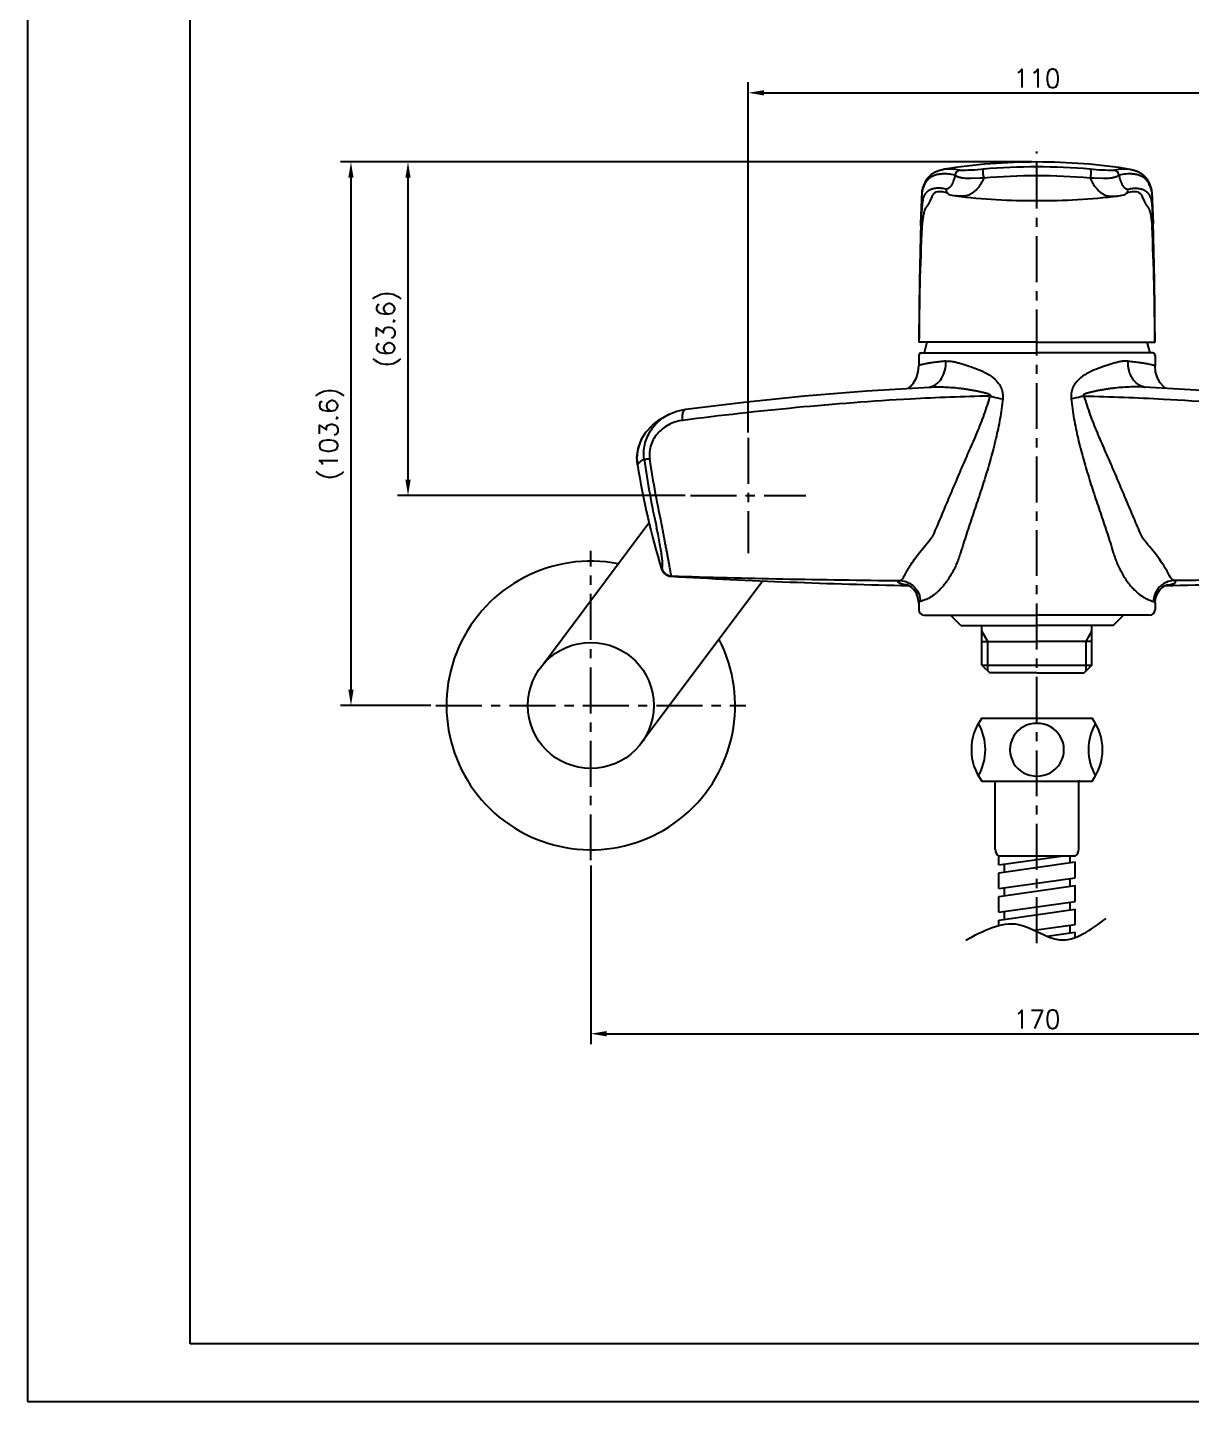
# Model space of a CAD drawing. Extents: x 8180 to 8774, y -5388 to -4968.
# Drawn here: x 8180.5 to 8402.3, y -5388.1 to -5126.2 of the extents above; entities that cross this region are included whole.
import ezdxf

# ---------------------------------------------------------------- set-up
doc = ezdxf.new("R2010")
doc.units = 0
doc.header["$LTSCALE"] = 7
doc.header["$MEASUREMENT"] = 0
doc.linetypes.add('CENTER', pattern=[2, 1.25, -0.25, 0.25, -0.25])
doc.layers.get('0').update_dxf_attribs({"color": 2, "linetype": 'CONTINUOUS'})
for name, color, linetype in [('CL', 1, 'CENTER'), ('D', 2, 'CONTINUOUS'), ('DWG', 7, 'CONTINUOUS'), ('Make2D 표시선', 7, 'CONTINUOUS'), ('Make2D 표시선 - Tangent', 7, 'CONTINUOUS')]:
    doc.layers.add(name, color=color, linetype=linetype)
doc.styles.add('GHS', font='ROMANS.shx', dxfattribs={"bigfont": 'GHS.shx'})

# ---------------------------------------------------------------- blocks, each defined once
blk = doc.blocks.new('BORDER')
for p, q in [((0, 1), (0, 0)), ((0, 0), (1, 0))]:
    blk.add_line(p, q)

msp = doc.modelspace()

# ---------------------------------------------------------------- linework, layer by layer
at = {"color": 4}
for p, q in [((8211.5, -5377.09), (8211.5, -4987.09)), ((8760.5, -5377.09), (8211.5, -5377.09))]:
    msp.add_line(p, q, dxfattribs=at)
at = {"layer": 'CL'}
for p, q in [((8372.81, -5300.74), (8372.81, -5149.85)), ((8317.81, -5204.42), (8317.81, -5226.42)), ((8306.81, -5215.42), (8328.81, -5215.42)), ((8287.81, -5284.93), (8287.81, -5225.93)), ((8258.32, -5255.43), (8317.32, -5255.43))]:
    msp.add_line(p, q, dxfattribs=at)
at = {"layer": 'D'}
for p, q in [((8317.81, -5203.42), (8317.81, -5136.67)), ((8320.81, -5138.67), (8424.81, -5138.67)), ((8371.81, -5151.85), (8240.12, -5151.85)), ((8371.81, -5151.85), (8250.99, -5151.85)), ((8242.12, -5154.85), (8242.12, -5252.43)), ((8252.99, -5212.42), (8252.99, -5154.85)), ((8305.81, -5215.42), (8250.99, -5215.42)), ((8363.46, -5243.22), (8362.33, -5241.27)), ((8382.16, -5243.22), (8383.29, -5241.27)), ((8363.46, -5248.85), (8363.46, -5243.22)), ((8382.16, -5248.85), (8382.16, -5243.22)), ((8257.32, -5255.43), (8240.12, -5255.43)), ((8287.81, -5285.93), (8287.81, -5319.99)), ((8290.81, -5317.99), (8454.81, -5317.99))]:
    msp.add_line(p, q, dxfattribs=at)
msp.add_spline([(8359.23, -5300.19), (8369.27, -5297.17), (8377.1, -5300.07), (8385.98, -5296.01)], degree=3, dxfattribs=at)
for points in [[(8320.81, -5138.17), (8320.81, -5139.17), (8317.81, -5138.67)], [(8241.62, -5154.85), (8242.62, -5154.85), (8242.12, -5151.85)], [(8252.49, -5154.85), (8253.49, -5154.85), (8252.99, -5151.85)], [(8252.49, -5212.42), (8253.49, -5212.42), (8252.99, -5215.42)], [(8241.62, -5252.43), (8242.62, -5252.43), (8242.12, -5255.43)], [(8290.81, -5317.49), (8290.81, -5318.49), (8287.81, -5317.99)]]:
    msp.add_solid(points, dxfattribs=at)
at = {"layer": 'DWG'}
for p, q in [((8351.85, -5186.22), (8351.31, -5188.22)), ((8393.77, -5186.22), (8394.31, -5188.22)), ((8350.31, -5188.72), (8350.31, -5190.68)), ((8350.81, -5188.22), (8372.81, -5188.22)), ((8394.81, -5188.22), (8372.81, -5188.22)), ((8395.31, -5188.72), (8395.31, -5190.68)), ((8340.34, -5195.47), (8352.33, -5194.75)), ((8352.33, -5194.75), (8352.35, -5194.75)), ((8393.29, -5194.75), (8393.27, -5194.75)), ((8405.28, -5195.47), (8393.29, -5194.75)), ((8302.35, -5200.1), (8303.38, -5199.63)), ((8303.36, -5199.64), (8303.38, -5199.63)), ((8305.89, -5198.96), (8305.89, -5198.96)), ((8297.48, -5204.68), (8297.48, -5204.68)), ((8296.71, -5209.57), (8296.7, -5209.57)), ((8278.22, -5248.24), (8298.9, -5220.64)), ((8301.29, -5229.4), (8301.3, -5229.39)), ((8320.61, -5231.69), (8297.42, -5262.63)), ((8303.09, -5230.8), (8303.06, -5230.8)), ((8350.31, -5235.91), (8350.31, -5235.91)), ((8350.31, -5235.91), (8350.31, -5237.22)), ((8395.31, -5235.91), (8395.31, -5237.22)), ((8395.31, -5235.91), (8395.31, -5235.91)), ((8351.31, -5238.22), (8372.81, -5238.22)), ((8358.31, -5240.22), (8356.31, -5238.22)), ((8394.31, -5238.22), (8372.81, -5238.22)), ((8387.31, -5240.22), (8389.31, -5238.22)), ((8358.31, -5240.22), (8372.81, -5240.22)), ((8362.33, -5247.72), (8362.33, -5240.22)), ((8387.31, -5240.22), (8372.81, -5240.22)), ((8383.29, -5247.72), (8383.29, -5240.22)), ((8362.33, -5243.22), (8372.81, -5243.22)), ((8383.29, -5243.22), (8372.81, -5243.22)), ((8362.33, -5247.72), (8363.83, -5249.22)), ((8362.33, -5247.72), (8383.29, -5247.72)), ((8383.29, -5247.72), (8381.79, -5249.22)), ((8372.81, -5249.22), (8363.83, -5249.22)), ((8372.81, -5249.22), (8381.79, -5249.22))]:
    msp.add_line(p, q, dxfattribs=at)
at = {"layer": 'DWG', "color": 7, "linetype": 'Continuous'}
for p, q in [((8362.31, -5257.85), (8383.31, -5257.85)), ((8362.31, -5269.85), (8383.31, -5269.85)), ((8364.86, -5282.84), (8364.86, -5269.85)), ((8380.76, -5282.84), (8380.76, -5269.85)), ((8381.06, -5269.85), (8380.76, -5269.85)), ((8365.56, -5285.82), (8365.56, -5284.15)), ((8379.06, -5284.15), (8365.56, -5284.15)), ((8365.56, -5285.82), (8377.44, -5284.15)), ((8379.06, -5284.15), (8379.06, -5285.41)), ((8380.06, -5284.15), (8379.06, -5284.15)), ((8365.56, -5287.3), (8380.06, -5285.26)), ((8366.56, -5285.68), (8366.56, -5287.16)), ((8380.06, -5288.29), (8380.06, -5285.26)), ((8365.56, -5290.33), (8365.56, -5287.3)), ((8365.56, -5290.33), (8380.06, -5288.29)), ((8379.06, -5288.43), (8379.06, -5289.92)), ((8365.56, -5291.81), (8380.06, -5289.77)), ((8365.56, -5294.84), (8365.56, -5291.81)), ((8366.56, -5290.19), (8366.56, -5291.67)), ((8380.06, -5292.8), (8380.06, -5289.77)), ((8365.56, -5294.84), (8380.06, -5292.8)), ((8365.56, -5296.32), (8380.06, -5294.28)), ((8366.56, -5294.67), (8366.56, -5296.18)), ((8379.06, -5292.91), (8379.06, -5294.43)), ((8380.06, -5297.18), (8380.06, -5294.28)), ((8365.56, -5297.34), (8365.56, -5296.32)), ((8372.29, -5298.27), (8380.06, -5297.18)), ((8379.06, -5297.29), (8379.06, -5298.8)), ((8374.74, -5299.41), (8380.06, -5298.66)), ((8380.06, -5299.66), (8380.06, -5298.66))]:
    msp.add_line(p, q, dxfattribs=at)
at = {"layer": 'DWG'}
for points in [[(8348.34, -5194.99), (8348.72, -5194.66), (8349.31, -5193.93), (8349.84, -5192.99), (8350.2, -5191.82), (8350.31, -5190.69)], [(8397.28, -5194.99), (8396.9, -5194.66), (8396.31, -5193.93), (8395.78, -5192.99), (8395.42, -5191.82), (8395.31, -5190.69)], [(8305.89, -5198.96), (8316.94, -5197.64), (8328.54, -5196.45), (8340.34, -5195.47)], [(8297.48, -5204.68), (8298.28, -5203.37), (8299.55, -5201.98), (8300.92, -5200.92), (8302.35, -5200.1)], [(8303.36, -5199.64), (8304.18, -5199.34), (8305.89, -5198.96)], [(8296.7, -5209.57), (8296.61, -5208.17), (8296.82, -5206.46), (8297.48, -5204.68)], [(8348.85, -5232.9), (8348.39, -5232.59), (8348.08, -5232.45), (8348, -5232.42)], [(8350.31, -5235.91), (8350.21, -5235.02), (8349.86, -5234.11), (8349.38, -5233.4), (8348.85, -5232.9)], [(8395.31, -5235.91), (8395.41, -5235.02), (8395.75, -5234.11), (8396.24, -5233.4), (8396.76, -5232.9)], [(8396.76, -5232.9), (8397.23, -5232.59), (8397.54, -5232.45), (8397.62, -5232.42)]]:
    msp.add_lwpolyline(points, dxfattribs=at)
msp.add_circle((8287.82, -5255.43), 12, dxfattribs=at)
for centre, radius, start, end in [((8350.81, -5188.72), 0.5, 90.0045, 179.9999), ((8394.81, -5188.72), 0.5, 0.0001, 89.9955), ((8351.86, -5191.94), 2.84, 277.1935, 279.8316), ((8393.76, -5191.94), 2.84, 260.1684, 262.8065), ((8304.64, -5208.31), 8.03, 153.0724, 188.9999), ((8455.68, -5186.45), 159.24, 187.9661, 192.7368), ((8454.06, -5186.73), 156.55, 187.9839, 192.8421), ((8437.73, -5187.36), 142.76, 188.9514, 197.1252), ((8287.82, -5255.43), 27.5, 79.0238, 27.2762), ((8303.2, -5228.81), 2, 197.066, 265.8188), ((8303.2, -5228.8), 1.99, 197.2037, 198.4334), ((8303.22, -5228.8), 2.01, 198.4567, 212.2162), ((8303.29, -5228.74), 2, 197.1948, 266.4841), ((8303.22, -5228.8), 2.01, 215.7719, 229.8938), ((8303.22, -5228.77), 2.04, 247.8103, 249.7486), ((8303.27, -5228.29), 2.51, 264.6602, 265.329), ((8372.82, -4032.36), 1200.47, 266.66903, 268.83222), ((8303.26, -5228.4), 2.41, 265.3289, 265.8595), ((8303.85, -5231.69), 1.17, 125.9725, 127.7012), ((8372.8, -4032.36), 1200.47, 271.16778, 273.33097), ((8351.31, -5237.22), 1, 180.0005, 269.9839), ((8394.31, -5237.22), 1, 270.0161, 359.9995)]:
    msp.add_arc(centre, radius, start, end, dxfattribs=at)
at = {"layer": 'DWG', "color": 7, "linetype": 'Continuous'}
for centre, radius, start, end in [((8370.31, -5263.85), 10, 143.1175, 216.8699), ((8375.31, -5263.85), 10, 323.1301, 36.9083), ((8352.99, -5263.85), 10, 330, 30), ((8372.69, -5263.87), 5.02, 88.6566, 271.3434), ((8372.93, -5263.87), 5.02, 268.6566, 91.3434), ((8392.63, -5263.85), 10, 150, 210), ((8366.36, -5282.88), 1.5, 178.2676, 237.8), ((8379.26, -5282.88), 1.5, 302.2, 1.7324)]:
    msp.add_arc(centre, radius, start, end, dxfattribs=at)
at = {"layer": 'DWG'}
for points, knots in [([(8355.46, -5189.81), (8355.07, -5189.85), (8354.33, -5189.92), (8353.3, -5190.05), (8352.42, -5190.18), (8351.69, -5190.3), (8351.18, -5190.4), (8350.84, -5190.48), (8350.66, -5190.53), (8350.51, -5190.58), (8350.4, -5190.62), (8350.34, -5190.65), (8350.31, -5190.68), (8350.31, -5190.69)], [0, 0, 0, 0, 0.223898, 0.421891, 0.592504, 0.734481, 0.846732, 0.89145, 0.928448, 0.957673, 0.979138, 0.992979, 1, 1, 1, 1]), ([(8352.35, -5194.74), (8352.57, -5194.7), (8353.02, -5194.57), (8353.86, -5194.09), (8354.74, -5193.09), (8355.36, -5191.55), (8355.47, -5190.4), (8355.46, -5189.81)], [0, 0, 0, 0, 0.107969, 0.219327, 0.457633, 0.720402, 1, 1, 1, 1]), ([(8355.46, -5189.81), (8355.68, -5189.8), (8356.14, -5189.8), (8356.86, -5189.88), (8357.59, -5190.05), (8358.62, -5190.33), (8359.96, -5190.75), (8361.62, -5191.37), (8363.32, -5192.13), (8364.66, -5193.06), (8365.54, -5194.05), (8366.05, -5194.95), (8366.31, -5195.95), (8366.31, -5196.64), (8366.29, -5196.99)], [0, 0, 0, 0, 0.047375, 0.097335, 0.150045, 0.205276, 0.322022, 0.44634, 0.577212, 0.713878, 0.784257, 0.855655, 0.927699, 1, 1, 1, 1]), ([(8390.16, -5189.81), (8389.94, -5189.8), (8389.47, -5189.8), (8388.76, -5189.88), (8388.03, -5190.05), (8387, -5190.33), (8385.66, -5190.75), (8384, -5191.37), (8382.29, -5192.13), (8380.96, -5193.06), (8380.08, -5194.05), (8379.57, -5194.95), (8379.31, -5195.95), (8379.3, -5196.64), (8379.33, -5196.99)], [0, 0, 0, 0, 0.047375, 0.097335, 0.150045, 0.205276, 0.322022, 0.44634, 0.577212, 0.713878, 0.784257, 0.855655, 0.927699, 1, 1, 1, 1]), ([(8393.27, -5194.74), (8393.05, -5194.7), (8392.6, -5194.57), (8391.76, -5194.09), (8390.88, -5193.09), (8390.26, -5191.55), (8390.14, -5190.4), (8390.16, -5189.81)], [0, 0, 0, 0, 0.107969, 0.219327, 0.457633, 0.720402, 1, 1, 1, 1]), ([(8390.16, -5189.81), (8390.55, -5189.85), (8391.29, -5189.92), (8392.31, -5190.05), (8393.2, -5190.18), (8393.93, -5190.3), (8394.44, -5190.4), (8394.77, -5190.48), (8394.96, -5190.53), (8395.11, -5190.58), (8395.21, -5190.62), (8395.28, -5190.65), (8395.31, -5190.68), (8395.31, -5190.69)], [0, 0, 0, 0, 0.223898, 0.421891, 0.592504, 0.734481, 0.846732, 0.89145, 0.928448, 0.957673, 0.979138, 0.992979, 1, 1, 1, 1]), ([(8352.35, -5194.75), (8352.84, -5194.73), (8353.81, -5194.71), (8355.29, -5194.73), (8356.77, -5194.82), (8358.01, -5194.94), (8359, -5195.07), (8359.75, -5195.19), (8360.5, -5195.31), (8361.12, -5195.43), (8361.62, -5195.53), (8362, -5195.62), (8362.37, -5195.7), (8362.68, -5195.78), (8362.93, -5195.84), (8363.12, -5195.89), (8363.31, -5195.94), (8363.49, -5196), (8363.64, -5196.06), (8363.76, -5196.11), (8363.87, -5196.17), (8363.97, -5196.26), (8363.95, -5196.36), (8363.91, -5196.41), (8363.87, -5196.44), (8363.84, -5196.46)], [0, 0, 0, 0, 0.121567, 0.24426, 0.367806, 0.492197, 0.554691, 0.617501, 0.680654, 0.74409, 0.775911, 0.807795, 0.839745, 0.871768, 0.887805, 0.903855, 0.919913, 0.935977, 0.952051, 0.960096, 0.968138, 0.983793, 0.987864, 0.991923, 1, 1, 1, 1]), ([(8393.27, -5194.75), (8392.78, -5194.73), (8391.8, -5194.71), (8390.33, -5194.73), (8388.85, -5194.82), (8387.61, -5194.94), (8386.61, -5195.07), (8385.87, -5195.19), (8385.12, -5195.31), (8384.49, -5195.43), (8384, -5195.53), (8383.62, -5195.62), (8383.25, -5195.7), (8382.93, -5195.78), (8382.68, -5195.84), (8382.5, -5195.89), (8382.31, -5195.94), (8382.13, -5196), (8381.98, -5196.06), (8381.86, -5196.11), (8381.75, -5196.17), (8381.65, -5196.26), (8381.67, -5196.36), (8381.71, -5196.41), (8381.75, -5196.44), (8381.77, -5196.46)], [0, 0, 0, 0, 0.121567, 0.24426, 0.367806, 0.492197, 0.554691, 0.617501, 0.680654, 0.74409, 0.775911, 0.807795, 0.839745, 0.871768, 0.887805, 0.903855, 0.919913, 0.935977, 0.952051, 0.960096, 0.968138, 0.983793, 0.987864, 0.991923, 1, 1, 1, 1]), ([(8363.84, -5196.46), (8358.8, -5196.56), (8339.24, -5197.33), (8319.73, -5199.26), (8305.32, -5201.09)], [0, 0, 0, 0, 0.257714, 1, 1, 1, 1]), ([(8363.84, -5196.46), (8363.5, -5197.64), (8362.75, -5199.99), (8361.39, -5203.42), (8360.16, -5206.22), (8359.18, -5208.45), (8358.21, -5210.68), (8357.04, -5213.45), (8355.64, -5216.77), (8354.26, -5220.07), (8353.32, -5222.24), (8352.85, -5223.32)], [0, 0, 0, 0, 0.127378, 0.25431, 0.380679, 0.443612, 0.506361, 0.631246, 0.755215, 0.878164, 1, 1, 1, 1]), ([(8366.29, -5196.99), (8366.17, -5198.26), (8365.8, -5200.81), (8365.01, -5204.57), (8364.04, -5208.28), (8362.96, -5211.95), (8361.78, -5215.57), (8360.57, -5219.16), (8359.39, -5222.73), (8358.63, -5225.12), (8358.26, -5226.32)], [0, 0, 0, 0, 0.126409, 0.252624, 0.378552, 0.504058, 0.629002, 0.753279, 0.87695, 1, 1, 1, 1]), ([(8363.84, -5196.46), (8364.05, -5196.51), (8364.85, -5196.72), (8365.67, -5196.89), (8366.29, -5196.99)], [0, 0, 0, 0, 0.253476, 1, 1, 1, 1]), ([(8381.77, -5196.46), (8381.57, -5196.51), (8380.76, -5196.72), (8379.95, -5196.89), (8379.33, -5196.99)], [0, 0, 0, 0, 0.253476, 1, 1, 1, 1]), ([(8379.33, -5196.99), (8379.45, -5198.26), (8379.82, -5200.81), (8380.61, -5204.57), (8381.58, -5208.28), (8382.66, -5211.95), (8383.83, -5215.57), (8385.05, -5219.16), (8386.23, -5222.73), (8386.99, -5225.12), (8387.36, -5226.32)], [0, 0, 0, 0, 0.126409, 0.252624, 0.378552, 0.504058, 0.629002, 0.753279, 0.87695, 1, 1, 1, 1]), ([(8381.77, -5196.46), (8386.82, -5196.56), (8406.38, -5197.33), (8425.88, -5199.26), (8440.3, -5201.09)], [0, 0, 0, 0, 0.257714, 1, 1, 1, 1]), ([(8381.77, -5196.46), (8382.11, -5197.64), (8382.87, -5199.99), (8384.23, -5203.42), (8385.46, -5206.22), (8386.44, -5208.45), (8387.4, -5210.68), (8388.58, -5213.45), (8389.97, -5216.77), (8391.36, -5220.07), (8392.3, -5222.24), (8392.77, -5223.32)], [0, 0, 0, 0, 0.127378, 0.25431, 0.380679, 0.443612, 0.506361, 0.631246, 0.755215, 0.878164, 1, 1, 1, 1]), ([(8297.97, -5208.52), (8297.9, -5208.05), (8297.86, -5207.09), (8298.05, -5205.67), (8298.5, -5204.33), (8299.37, -5202.68), (8300.93, -5200.94), (8302.52, -5199.99), (8303.36, -5199.64)], [0, 0, 0, 0, 0.12833, 0.255766, 0.382216, 0.507591, 0.754899, 1, 1, 1, 1]), ([(8305.32, -5201.09), (8305.28, -5200.82), (8305.26, -5200.43), (8305.31, -5199.93), (8305.4, -5199.46), (8305.61, -5199), (8305.89, -5198.96)], [0, 0, 0, 0, 0.356494, 0.508468, 0.636348, 1, 1, 1, 1]), ([(8305.32, -5201.09), (8304.89, -5201.15), (8304.04, -5201.33), (8302.82, -5201.82), (8301.7, -5202.5), (8300.35, -5203.67), (8299.08, -5205.64), (8298.89, -5207.55), (8299.03, -5208.47)], [0, 0, 0, 0, 0.121428, 0.242837, 0.364745, 0.487796, 0.738802, 1, 1, 1, 1]), ([(8296.71, -5209.57), (8296.81, -5209.36), (8297.2, -5208.94), (8297.68, -5208.66), (8297.97, -5208.52)], [0, 0, 0, 0, 0.41642, 1, 1, 1, 1]), ([(8299.03, -5208.47), (8298.89, -5208.48), (8298.65, -5208.51), (8298.33, -5208.53), (8298.12, -5208.53), (8298.01, -5208.53), (8297.97, -5208.52)], [0, 0, 0, 0, 0.390343, 0.690606, 0.890827, 1, 1, 1, 1]), ([(8301.37, -5229.33), (8301.39, -5229.31), (8301.43, -5229.25), (8301.48, -5229.05), (8301.49, -5228.65), (8301.46, -5228), (8301.37, -5227.1), (8301.21, -5225.97), (8300.99, -5224.63), (8300.7, -5223.14), (8300.47, -5222.1), (8300.35, -5221.56)], [0, 0, 0, 0, 0.010224, 0.025454, 0.077311, 0.160962, 0.275641, 0.421241, 0.594414, 0.789874, 1, 1, 1, 1]), ([(8303.17, -5230.74), (8303.16, -5230.71), (8303.14, -5230.64), (8303.09, -5230.39), (8303, -5229.9), (8302.9, -5229.3), (8302.79, -5228.67), (8302.68, -5228.1), (8302.57, -5227.45), (8302.44, -5226.75), (8302.29, -5225.99), (8302.13, -5225.17), (8301.97, -5224.31), (8301.79, -5223.41), (8301.62, -5222.47), (8301.5, -5221.84), (8301.42, -5221.52)], [0, 0, 0, 0, 0.008764, 0.025031, 0.080511, 0.166829, 0.221615, 0.284036, 0.353453, 0.430041, 0.51322, 0.602226, 0.696249, 0.794421, 0.895953, 1, 1, 1, 1]), ([(8346.73, -5231.63), (8347.12, -5231.53), (8347.73, -5230.35), (8348.48, -5229), (8349.51, -5227.48), (8350.53, -5226.17), (8351.68, -5224.78), (8352.46, -5223.83), (8352.85, -5223.32)], [0, 0, 0, 0, 0.115536, 0.333229, 0.478194, 0.640821, 0.816021, 1, 1, 1, 1]), ([(8398.89, -5231.63), (8398.5, -5231.53), (8397.89, -5230.35), (8397.14, -5229), (8396.11, -5227.48), (8395.09, -5226.17), (8393.94, -5224.78), (8393.15, -5223.83), (8392.77, -5223.32)], [0, 0, 0, 0, 0.115536, 0.333229, 0.478194, 0.640821, 0.816021, 1, 1, 1, 1]), ([(8358.26, -5226.32), (8358.03, -5227.07), (8357.51, -5228.52), (8356.5, -5230.51), (8355.52, -5231.97), (8354.69, -5232.96), (8353.92, -5233.76), (8353.01, -5234.52), (8352.12, -5235.06), (8351.5, -5235.3), (8351.06, -5235.45), (8350.77, -5235.56), (8350.59, -5235.62)], [0, 0, 0, 0, 0.188041, 0.367212, 0.532364, 0.607842, 0.677478, 0.797318, 0.88943, 0.925472, 0.95582, 1, 1, 1, 1]), ([(8387.36, -5226.32), (8387.59, -5227.07), (8388.11, -5228.52), (8389.11, -5230.51), (8390.1, -5231.97), (8390.93, -5232.96), (8391.7, -5233.76), (8392.6, -5234.52), (8393.5, -5235.06), (8394.12, -5235.3), (8394.56, -5235.45), (8394.85, -5235.56), (8395.02, -5235.62)], [0, 0, 0, 0, 0.188041, 0.367212, 0.532364, 0.607842, 0.677478, 0.797318, 0.88943, 0.925472, 0.95582, 1, 1, 1, 1]), ([(8301.37, -5229.33), (8301.37, -5229.34), (8301.34, -5229.36), (8301.31, -5229.38), (8301.3, -5229.39)], [0, 0, 0, 0, 0.268071, 1, 1, 1, 1]), ([(8303.17, -5230.74), (8310.24, -5230.99), (8324.76, -5231.35), (8339.29, -5231.56), (8346.73, -5231.63)], [0, 0, 0, 0, 0.487385, 1, 1, 1, 1]), ([(8348.18, -5232.5), (8347.99, -5232.47), (8347.64, -5232.42), (8347.18, -5232.33), (8346.82, -5232.23), (8346.59, -5232.14), (8346.46, -5232.06), (8346.4, -5232), (8346.38, -5231.93), (8346.39, -5231.87), (8346.44, -5231.81), (8346.55, -5231.72), (8346.65, -5231.66), (8346.73, -5231.63)], [0, 0, 0, 0, 0.240359, 0.435075, 0.589592, 0.702452, 0.74322, 0.774724, 0.800083, 0.824906, 0.854796, 0.893035, 1, 1, 1, 1]), ([(8346.73, -5231.63), (8347.24, -5231.65), (8348.25, -5231.88), (8349.52, -5232.78), (8350.38, -5234.08), (8350.59, -5235.11), (8350.59, -5235.62)], [0, 0, 0, 0, 0.248513, 0.498416, 0.749238, 1, 1, 1, 1]), ([(8398.89, -5231.63), (8398.38, -5231.65), (8397.37, -5231.88), (8396.09, -5232.78), (8395.24, -5234.08), (8395.03, -5235.11), (8395.02, -5235.62)], [0, 0, 0, 0, 0.248513, 0.498416, 0.749238, 1, 1, 1, 1]), ([(8397.44, -5232.5), (8397.63, -5232.47), (8397.98, -5232.42), (8398.44, -5232.33), (8398.8, -5232.23), (8399.03, -5232.14), (8399.16, -5232.06), (8399.21, -5232), (8399.24, -5231.93), (8399.22, -5231.87), (8399.18, -5231.81), (8399.07, -5231.72), (8398.96, -5231.66), (8398.89, -5231.63)], [0, 0, 0, 0, 0.240359, 0.435075, 0.589592, 0.702452, 0.74322, 0.774724, 0.800083, 0.824906, 0.854796, 0.893035, 1, 1, 1, 1]), ([(8442.45, -5230.74), (8435.38, -5230.99), (8420.86, -5231.35), (8406.33, -5231.56), (8398.89, -5231.63)], [0, 0, 0, 0, 0.487385, 1, 1, 1, 1]), ([(8350.59, -5235.62), (8350.55, -5235.64), (8350.48, -5235.68), (8350.37, -5235.77), (8350.31, -5235.86), (8350.31, -5235.91)], [0, 0, 0, 0, 0.344455, 0.619017, 1, 1, 1, 1]), ([(8395.02, -5235.62), (8395.07, -5235.64), (8395.14, -5235.68), (8395.25, -5235.77), (8395.31, -5235.86), (8395.31, -5235.91)], [0, 0, 0, 0, 0.344455, 0.619017, 1, 1, 1, 1])]:
    msp.add_open_spline(points, degree=3, knots=knots, dxfattribs=at)
for points in [[(8302.52, -5230.68), (8302.6, -5230.71), (8302.68, -5230.74), (8302.77, -5230.76)], [(8302.77, -5230.76), (8302.86, -5230.78), (8302.95, -5230.79), (8303.04, -5230.8)], [(8303.09, -5230.8), (8303.1, -5230.79), (8303.12, -5230.77), (8303.14, -5230.76)]]:
    msp.add_open_spline(points, degree=3, dxfattribs=at)
for points in [[(8297.47, -5262.57), (8297.42, -5262.63)], [(8297.53, -5262.48), (8297.47, -5262.57)]]:
    msp.add_spline(points, degree=3, dxfattribs=at)
at = {"layer": 'Make2D 표시선'}
for p, q in [((8350.69, -5163.55), (8350.95, -5157.55)), ((8394.67, -5157.55), (8394.93, -5163.55)), ((8350.8, -5161.75), (8350.87, -5160.82)), ((8350.87, -5160.81), (8350.89, -5160.58)), ((8350.87, -5160.82), (8350.87, -5160.81)), ((8350.87, -5160.82), (8350.87, -5160.82)), ((8394.73, -5160.58), (8394.75, -5160.8)), ((8394.75, -5160.8), (8394.75, -5160.8)), ((8394.75, -5160.8), (8394.75, -5160.81)), ((8394.75, -5160.81), (8394.82, -5161.75)), ((8350.33, -5186.22), (8350.32, -5186.22)), ((8372.81, -5186.22), (8350.33, -5186.22)), ((8372.81, -5186.22), (8395.28, -5186.22)), ((8395.28, -5186.22), (8395.3, -5186.22))]:
    msp.add_line(p, q, dxfattribs=at)
for points in [[(8350.95, -5157.48), (8350.96, -5157.44), (8350.96, -5157.39), (8350.97, -5157.3), (8350.99, -5157.22), (8351, -5157.13), (8351.02, -5157.04), (8351.04, -5156.96), (8351.07, -5156.87), (8351.09, -5156.78), (8351.13, -5156.66), (8351.18, -5156.54), (8351.27, -5156.29), (8351.43, -5155.89), (8351.49, -5155.76), (8351.57, -5155.59), (8351.61, -5155.51), (8351.65, -5155.43), (8351.7, -5155.36), (8351.74, -5155.28), (8351.78, -5155.21), (8351.83, -5155.14), (8351.88, -5155.07), (8351.93, -5155), (8351.98, -5154.93), (8352.03, -5154.87), (8352.09, -5154.8), (8352.14, -5154.74), (8352.2, -5154.67), (8352.26, -5154.61), (8352.32, -5154.55), (8352.39, -5154.48), (8352.45, -5154.42), (8352.52, -5154.36), (8352.59, -5154.3), (8352.67, -5154.24), (8352.74, -5154.18), (8352.81, -5154.13), (8352.89, -5154.07), (8352.96, -5154.02), (8353.04, -5153.97), (8353.12, -5153.92), (8353.2, -5153.88), (8353.28, -5153.83), (8353.36, -5153.79), (8353.44, -5153.74), (8353.53, -5153.7), (8353.62, -5153.66), (8353.71, -5153.62), (8353.8, -5153.58), (8353.9, -5153.55), (8353.99, -5153.51), (8354.08, -5153.48), (8354.18, -5153.45), (8354.28, -5153.42), (8354.38, -5153.39), (8354.48, -5153.37), (8354.58, -5153.34), (8354.68, -5153.32), (8354.78, -5153.3), (8354.98, -5153.27)], [(8362.66, -5153.2), (8362.66, -5153.2), (8362.65, -5153.2), (8362.65, -5153.2), (8362.64, -5153.2), (8362.64, -5153.2), (8362.63, -5153.2), (8362.63, -5153.21), (8362.63, -5153.21), (8362.63, -5153.21), (8362.63, -5153.21), (8362.62, -5153.21), (8362.62, -5153.21), (8362.62, -5153.21), (8362.62, -5153.21), (8362.61, -5153.22), (8362.61, -5153.22), (8362.61, -5153.22), (8362.61, -5153.22), (8362.61, -5153.22), (8362.6, -5153.22), (8362.6, -5153.22), (8362.6, -5153.23), (8362.6, -5153.23), (8362.6, -5153.23), (8362.59, -5153.23), (8362.59, -5153.23), (8362.59, -5153.24), (8362.59, -5153.24), (8362.59, -5153.24), (8362.59, -5153.24), (8362.58, -5153.24), (8362.58, -5153.24), (8362.58, -5153.25), (8362.58, -5153.25), (8362.58, -5153.25), (8362.58, -5153.25), (8362.57, -5153.26), (8362.57, -5153.26), (8362.57, -5153.27), (8362.57, -5153.27), (8362.57, -5153.27), (8362.56, -5153.28), (8362.56, -5153.28), (8362.56, -5153.29), (8362.56, -5153.29), (8362.56, -5153.3), (8362.55, -5153.31), (8362.55, -5153.32), (8362.54, -5153.34), (8362.54, -5153.37), (8362.53, -5153.4), (8362.53, -5153.42), (8362.53, -5153.45), (8362.52, -5153.47), (8362.52, -5153.52), (8362.51, -5153.59), (8362.51, -5153.65), (8362.51, -5153.72), (8362.51, -5153.79), (8362.51, -5153.85), (8362.51, -5153.92), (8362.51, -5153.98), (8362.52, -5154.05), (8362.55, -5154.34), (8362.55, -5154.41), (8362.56, -5154.43), (8362.56, -5154.45), (8362.56, -5154.46), (8362.57, -5154.47), (8362.57, -5154.49), (8362.57, -5154.5), (8362.58, -5154.52), (8362.58, -5154.53), (8362.59, -5154.54), (8362.59, -5154.55), (8362.6, -5154.56), (8362.61, -5154.58), (8362.64, -5154.66), (8362.65, -5154.68), (8362.66, -5154.69), (8362.66, -5154.7), (8362.67, -5154.71), (8362.67, -5154.72), (8362.67, -5154.73), (8362.67, -5154.74), (8362.68, -5154.75), (8362.68, -5154.75), (8362.68, -5154.75), (8362.68, -5154.76), (8362.68, -5154.76), (8362.68, -5154.77), (8362.68, -5154.77), (8362.68, -5154.78), (8362.68, -5154.78), (8362.68, -5154.79), (8362.68, -5154.79), (8362.68, -5154.8), (8362.68, -5154.8), (8362.68, -5154.81), (8362.68, -5154.81), (8362.68, -5154.82), (8362.68, -5154.82), (8362.68, -5154.83), (8362.68, -5154.83), (8362.68, -5154.83), (8362.68, -5154.84), (8362.68, -5154.84), (8362.68, -5154.85), (8362.68, -5154.86), (8362.68, -5154.87), (8362.67, -5154.88), (8362.67, -5154.89), (8362.67, -5154.9), (8362.67, -5154.91), (8362.66, -5154.91), (8362.66, -5154.92)], [(8390.63, -5153.27), (8390.84, -5153.3), (8391.04, -5153.34), (8391.14, -5153.37), (8391.24, -5153.39), (8391.34, -5153.42), (8391.44, -5153.45), (8391.54, -5153.48), (8391.63, -5153.51), (8391.72, -5153.55), (8391.81, -5153.58), (8391.91, -5153.62), (8392, -5153.66), (8392.09, -5153.7), (8392.17, -5153.74), (8392.26, -5153.79), (8392.34, -5153.83), (8392.42, -5153.88), (8392.5, -5153.92), (8392.58, -5153.97), (8392.66, -5154.02), (8392.74, -5154.08), (8392.81, -5154.13), (8392.89, -5154.19), (8392.96, -5154.25), (8393.03, -5154.3), (8393.1, -5154.37), (8393.17, -5154.43), (8393.24, -5154.49), (8393.31, -5154.56), (8393.37, -5154.62), (8393.43, -5154.69), (8393.49, -5154.75), (8393.54, -5154.81), (8393.6, -5154.88), (8393.65, -5154.95), (8393.7, -5155.01), (8393.75, -5155.08), (8393.8, -5155.15), (8393.84, -5155.23), (8393.89, -5155.3), (8393.93, -5155.37), (8393.97, -5155.45), (8394.02, -5155.53), (8394.06, -5155.61), (8394.14, -5155.79), (8394.24, -5156.03), (8394.38, -5156.37), (8394.46, -5156.59), (8394.5, -5156.69), (8394.53, -5156.8), (8394.56, -5156.89), (8394.58, -5156.97), (8394.6, -5157.06), (8394.62, -5157.14), (8394.64, -5157.23), (8394.65, -5157.32), (8394.66, -5157.41), (8394.67, -5157.49)]]:
    msp.add_lwpolyline(points, dxfattribs=at)
for centre, radius, start, end in [((8372.81, -5265.02), 113.17, 90.0004, 99.025), ((8358.22, -5154.41), 1.02, 99.0193, 177.0834), ((8372.81, -5265.02), 113.17, 80.9615, 89.9996), ((8354.32, -5161.02), 3.49, 61.9096, 102.7205), ((8357.58, -5154.62), 3.71, 244.144, 264.9959), ((8371.83, -5040.96), 118.26, 262.9615, 270.4741), ((8373.79, -5040.95), 118.27, 269.5262, 277.0382), ((8388.04, -5154.62), 3.71, 275.0064, 295.8537), ((8391.33, -5161.02), 3.49, 77.2795, 118.0904), ((9296.09, -5190.36), 945.78, 178.40378, 179.74915), ((7449.26, -5190.36), 946.06, 0.25078, 1.59507)]:
    msp.add_arc(centre, radius, start, end, dxfattribs=at)
at = {"layer": 'Make2D 표시선 - Tangent'}
for p, q in [((8350.67, -5164.02), (8350.71, -5163.13)), ((8394.95, -5164.03), (8394.91, -5163.13))]:
    msp.add_line(p, q, dxfattribs=at)
for points in [[(8382.96, -5154.92), (8382.97, -5154.91), (8382.98, -5154.89), (8382.99, -5154.87), (8383, -5154.86), (8383.01, -5154.84), (8383.02, -5154.82), (8383.02, -5154.81), (8383.03, -5154.79), (8383.04, -5154.77), (8383.04, -5154.75), (8383.05, -5154.73), (8383.05, -5154.71), (8383.06, -5154.7), (8383.06, -5154.68), (8383.07, -5154.64), (8383.08, -5154.56), (8383.1, -5154.4), (8383.11, -5154.31), (8383.12, -5154.23), (8383.13, -5154.14), (8383.13, -5154.05), (8383.13, -5153.96), (8383.14, -5153.87), (8383.13, -5153.8), (8383.13, -5153.73), (8383.13, -5153.66), (8383.12, -5153.59), (8383.11, -5153.53), (8383.11, -5153.5), (8383.1, -5153.47), (8383.1, -5153.44), (8383.09, -5153.41), (8383.08, -5153.38), (8383.08, -5153.34), (8383.07, -5153.33), (8383.07, -5153.31), (8383.06, -5153.3), (8383.06, -5153.3), (8383.06, -5153.29), (8383.05, -5153.28), (8383.05, -5153.28), (8383.05, -5153.27), (8383.05, -5153.27), (8383.04, -5153.26), (8383.04, -5153.26), (8383.04, -5153.26), (8383.04, -5153.25), (8383.04, -5153.25), (8383.04, -5153.25), (8383.04, -5153.25), (8383.03, -5153.24), (8383.03, -5153.24), (8383.03, -5153.24), (8383.03, -5153.24), (8383.03, -5153.24), (8383.02, -5153.23), (8383.02, -5153.23), (8383.02, -5153.23), (8383.02, -5153.23), (8383.02, -5153.23), (8383.01, -5153.22), (8383.01, -5153.22), (8383.01, -5153.22), (8383.01, -5153.22), (8383.01, -5153.22), (8383, -5153.22), (8383, -5153.21), (8383, -5153.21), (8383, -5153.21), (8382.99, -5153.21), (8382.99, -5153.21), (8382.99, -5153.21), (8382.99, -5153.21), (8382.98, -5153.2), (8382.98, -5153.2), (8382.98, -5153.2), (8382.98, -5153.2), (8382.97, -5153.2), (8382.97, -5153.2), (8382.97, -5153.2), (8382.96, -5153.2), (8382.96, -5153.2), (8382.96, -5153.2), (8382.96, -5153.2)], [(8357.2, -5154.36), (8356.88, -5154.3), (8356.55, -5154.24), (8356.22, -5154.2), (8355.89, -5154.16), (8355.61, -5154.14), (8355.32, -5154.13), (8355.18, -5154.13), (8355.03, -5154.13), (8354.89, -5154.13), (8354.75, -5154.14), (8354.61, -5154.15), (8354.48, -5154.16), (8354.35, -5154.17), (8354.22, -5154.19), (8354.09, -5154.21), (8353.96, -5154.23), (8353.83, -5154.26), (8353.7, -5154.29), (8353.59, -5154.32), (8353.48, -5154.35), (8353.38, -5154.38), (8353.27, -5154.42), (8353.17, -5154.46), (8353.07, -5154.5), (8352.96, -5154.55), (8352.87, -5154.6), (8352.77, -5154.65), (8352.68, -5154.7), (8352.59, -5154.75), (8352.5, -5154.81), (8352.42, -5154.87), (8352.33, -5154.93), (8352.25, -5155), (8352.17, -5155.07), (8352.1, -5155.13), (8352.03, -5155.2), (8351.96, -5155.27), (8351.89, -5155.35), (8351.82, -5155.42), (8351.79, -5155.46), (8351.76, -5155.5), (8351.73, -5155.54), (8351.7, -5155.58), (8351.67, -5155.63), (8351.65, -5155.67), (8351.61, -5155.72), (8351.58, -5155.77), (8351.55, -5155.83), (8351.52, -5155.88), (8351.46, -5155.99), (8351.41, -5156.11), (8351.35, -5156.25), (8351.29, -5156.39), (8351.13, -5156.8), (8351.09, -5156.9), (8351.06, -5157), (8351.03, -5157.11), (8351.01, -5157.16), (8351, -5157.21), (8350.99, -5157.25), (8350.98, -5157.3), (8350.97, -5157.34), (8350.96, -5157.38), (8350.96, -5157.42), (8350.95, -5157.47), (8350.95, -5157.51), (8350.95, -5157.55)], [(8357.2, -5154.36), (8357.01, -5155.04), (8356.93, -5155.31), (8356.84, -5155.58), (8356.76, -5155.8), (8356.72, -5155.91), (8356.67, -5156.02), (8356.63, -5156.11), (8356.61, -5156.15), (8356.59, -5156.19), (8356.57, -5156.22), (8356.55, -5156.25), (8356.54, -5156.28), (8356.52, -5156.31), (8356.5, -5156.33), (8356.49, -5156.35), (8356.46, -5156.39), (8356.44, -5156.42), (8356.41, -5156.46), (8356.37, -5156.5), (8356.33, -5156.55), (8356.29, -5156.59), (8356.25, -5156.64), (8356.18, -5156.7), (8356.14, -5156.73), (8356.11, -5156.77), (8356.07, -5156.8), (8356.04, -5156.83), (8356, -5156.85), (8355.98, -5156.87), (8355.96, -5156.88), (8355.93, -5156.9), (8355.9, -5156.92), (8355.88, -5156.93), (8355.86, -5156.94), (8355.85, -5156.95), (8355.83, -5156.95), (8355.82, -5156.96), (8355.8, -5156.97), (8355.79, -5156.97), (8355.77, -5156.98), (8355.76, -5156.98), (8355.74, -5156.99), (8355.72, -5156.99), (8355.71, -5157), (8355.7, -5157), (8355.68, -5157), (8355.67, -5157.01), (8355.65, -5157.01), (8355.64, -5157.01), (8355.63, -5157.01), (8355.61, -5157.01), (8355.6, -5157.01), (8355.58, -5157.01), (8355.57, -5157.01), (8355.55, -5157.01), (8355.54, -5157.01), (8355.52, -5157.01), (8355.51, -5157.01), (8355.47, -5157.01)], [(8362.66, -5154.92), (8362.33, -5154.95), (8362.01, -5154.96), (8360.19, -5155.01), (8359.85, -5155), (8359.51, -5154.99), (8359.18, -5154.97), (8358.85, -5154.94), (8358.71, -5154.93), (8358.57, -5154.91), (8358.42, -5154.89), (8358.28, -5154.86), (8358.15, -5154.83), (8358.02, -5154.8), (8357.91, -5154.76), (8357.85, -5154.75), (8357.79, -5154.73), (8357.76, -5154.71), (8357.72, -5154.7), (8357.68, -5154.68), (8357.65, -5154.67), (8357.61, -5154.65), (8357.58, -5154.63), (8357.55, -5154.62), (8357.53, -5154.61), (8357.51, -5154.6), (8357.49, -5154.58), (8357.46, -5154.56), (8357.45, -5154.55), (8357.43, -5154.54), (8357.42, -5154.53), (8357.41, -5154.52), (8357.4, -5154.51), (8357.39, -5154.5), (8357.38, -5154.49), (8357.37, -5154.48), (8357.35, -5154.47), (8357.31, -5154.43), (8357.31, -5154.42), (8357.31, -5154.42), (8357.31, -5154.42), (8357.3, -5154.42), (8357.3, -5154.41), (8357.29, -5154.41), (8357.28, -5154.4), (8357.27, -5154.39), (8357.27, -5154.39), (8357.25, -5154.38), (8357.25, -5154.37), (8357.25, -5154.37), (8357.25, -5154.37), (8357.24, -5154.37), (8357.24, -5154.37), (8357.24, -5154.37), (8357.24, -5154.37), (8357.24, -5154.37), (8357.24, -5154.37), (8357.24, -5154.37), (8357.24, -5154.37), (8357.24, -5154.37), (8357.24, -5154.37), (8357.24, -5154.37), (8357.24, -5154.37), (8357.24, -5154.37), (8357.24, -5154.37), (8357.24, -5154.37), (8357.23, -5154.37), (8357.23, -5154.37), (8357.23, -5154.37), (8357.23, -5154.36), (8357.23, -5154.36), (8357.22, -5154.36), (8357.22, -5154.36), (8357.22, -5154.36), (8357.22, -5154.36), (8357.22, -5154.36), (8357.22, -5154.36), (8357.22, -5154.36), (8357.22, -5154.36), (8357.22, -5154.36), (8357.21, -5154.36), (8357.21, -5154.36), (8357.21, -5154.36), (8357.21, -5154.36), (8357.21, -5154.36), (8357.21, -5154.36), (8357.21, -5154.36), (8357.21, -5154.36), (8357.21, -5154.36), (8357.21, -5154.36), (8357.21, -5154.36), (8357.21, -5154.36), (8357.21, -5154.36), (8357.21, -5154.36), (8357.21, -5154.36), (8357.21, -5154.36), (8357.21, -5154.36), (8357.21, -5154.36), (8357.21, -5154.36), (8357.21, -5154.36), (8357.21, -5154.36), (8357.21, -5154.36), (8357.21, -5154.36), (8357.2, -5154.36), (8357.2, -5154.36), (8357.2, -5154.36), (8357.2, -5154.36), (8357.2, -5154.36), (8357.2, -5154.36)], [(8362.69, -5154.92), (8362.58, -5155.18), (8362.45, -5155.43), (8362.33, -5155.67), (8362.19, -5155.91), (8362.06, -5156.12), (8361.93, -5156.32), (8361.79, -5156.52), (8361.72, -5156.61), (8361.65, -5156.71), (8361.58, -5156.79), (8361.51, -5156.88), (8361.44, -5156.96), (8361.37, -5157.04), (8361.29, -5157.12), (8361.22, -5157.2), (8361.14, -5157.27), (8361.06, -5157.35), (8360.98, -5157.42), (8360.91, -5157.49), (8360.83, -5157.55), (8360.75, -5157.62), (8360.66, -5157.68), (8360.58, -5157.74), (8360.5, -5157.8), (8360.41, -5157.85), (8360.33, -5157.9), (8360.26, -5157.95), (8360.18, -5157.99), (8360.1, -5158.03), (8360.02, -5158.07), (8359.94, -5158.11), (8359.85, -5158.15), (8359.77, -5158.18), (8359.69, -5158.21), (8359.61, -5158.24), (8359.53, -5158.26), (8359.45, -5158.28), (8359.37, -5158.3), (8359.29, -5158.32), (8359.21, -5158.33), (8359.13, -5158.35), (8359.04, -5158.36), (8358.94, -5158.37), (8358.85, -5158.38), (8358.75, -5158.38), (8358.64, -5158.39), (8358.52, -5158.39), (8358.29, -5158.39), (8358.03, -5158.38), (8357.77, -5158.36), (8357.53, -5158.34), (8357.41, -5158.33), (8357.29, -5158.31)], [(8388.41, -5154.36), (8388.41, -5154.36), (8388.41, -5154.36), (8388.41, -5154.36), (8388.4, -5154.36), (8388.4, -5154.36), (8388.4, -5154.36), (8388.4, -5154.36), (8388.39, -5154.36), (8388.39, -5154.36), (8388.39, -5154.37), (8388.38, -5154.37), (8388.38, -5154.37), (8388.37, -5154.37), (8388.37, -5154.38), (8388.36, -5154.38), (8388.36, -5154.38), (8388.35, -5154.38), (8388.35, -5154.39), (8388.35, -5154.39), (8388.34, -5154.39), (8388.33, -5154.4), (8388.33, -5154.4), (8388.32, -5154.41), (8388.31, -5154.42), (8388.31, -5154.43), (8388.27, -5154.47), (8388.25, -5154.48), (8388.24, -5154.49), (8388.23, -5154.5), (8388.22, -5154.51), (8388.2, -5154.52), (8388.19, -5154.54), (8388.18, -5154.55), (8388.16, -5154.56), (8388.15, -5154.57), (8388.13, -5154.58), (8388.1, -5154.6), (8388.09, -5154.61), (8388.07, -5154.62), (8388.04, -5154.64), (8388, -5154.65), (8387.97, -5154.67), (8387.93, -5154.69), (8387.9, -5154.7), (8387.86, -5154.71), (8387.82, -5154.73), (8387.77, -5154.75), (8387.71, -5154.77), (8387.6, -5154.8), (8387.46, -5154.83), (8387.33, -5154.86), (8387.19, -5154.89), (8387.05, -5154.91), (8386.91, -5154.93), (8386.76, -5154.94), (8386.44, -5154.97), (8386.11, -5154.99), (8385.76, -5155), (8385.43, -5155.01), (8383.6, -5154.96), (8383.28, -5154.95), (8382.96, -5154.92)], [(8382.96, -5154.92), (8383.07, -5155.18), (8383.2, -5155.43), (8383.32, -5155.67), (8383.46, -5155.91), (8383.59, -5156.12), (8383.72, -5156.32), (8383.86, -5156.52), (8383.93, -5156.61), (8384, -5156.71), (8384.07, -5156.79), (8384.14, -5156.88), (8384.21, -5156.96), (8384.28, -5157.04), (8384.36, -5157.12), (8384.43, -5157.2), (8384.51, -5157.27), (8384.59, -5157.35), (8384.67, -5157.42), (8384.74, -5157.49), (8384.82, -5157.55), (8384.9, -5157.62), (8384.99, -5157.68), (8385.07, -5157.74), (8385.15, -5157.8), (8385.24, -5157.85), (8385.32, -5157.9), (8385.39, -5157.95), (8385.47, -5157.99), (8385.55, -5158.03), (8385.63, -5158.07), (8385.71, -5158.11), (8385.8, -5158.15), (8385.88, -5158.18), (8385.96, -5158.21), (8386.04, -5158.24), (8386.12, -5158.26), (8386.2, -5158.28), (8386.28, -5158.3), (8386.36, -5158.32), (8386.44, -5158.33), (8386.52, -5158.35), (8386.61, -5158.36), (8386.71, -5158.37), (8386.8, -5158.38), (8386.9, -5158.38), (8387.01, -5158.39), (8387.13, -5158.39), (8387.36, -5158.39), (8387.62, -5158.38), (8387.88, -5158.36), (8388.12, -5158.34), (8388.24, -5158.33), (8388.36, -5158.31)], [(8394.67, -5157.55), (8394.67, -5157.51), (8394.67, -5157.47), (8394.66, -5157.43), (8394.65, -5157.38), (8394.65, -5157.34), (8394.64, -5157.3), (8394.63, -5157.26), (8394.62, -5157.22), (8394.61, -5157.16), (8394.59, -5157.11), (8394.56, -5157.01), (8394.53, -5156.91), (8394.42, -5156.63), (8394.27, -5156.25), (8394.21, -5156.11), (8394.16, -5156), (8394.1, -5155.89), (8394.07, -5155.83), (8394.04, -5155.78), (8394.01, -5155.72), (8393.97, -5155.67), (8393.95, -5155.63), (8393.92, -5155.59), (8393.89, -5155.55), (8393.86, -5155.51), (8393.83, -5155.47), (8393.8, -5155.43), (8393.73, -5155.35), (8393.67, -5155.28), (8393.6, -5155.21), (8393.53, -5155.14), (8393.45, -5155.07), (8393.37, -5155), (8393.29, -5154.94), (8393.21, -5154.87), (8393.12, -5154.81), (8393.03, -5154.76), (8392.94, -5154.7), (8392.85, -5154.65), (8392.76, -5154.6), (8392.66, -5154.55), (8392.55, -5154.5), (8392.45, -5154.46), (8392.34, -5154.42), (8392.24, -5154.38), (8392.13, -5154.35), (8392.02, -5154.32), (8391.91, -5154.29), (8391.79, -5154.26), (8391.66, -5154.23), (8391.54, -5154.21), (8391.41, -5154.19), (8391.28, -5154.17), (8391.15, -5154.16), (8391.03, -5154.15), (8390.9, -5154.14), (8390.76, -5154.13), (8390.61, -5154.13), (8390.47, -5154.13), (8390.33, -5154.13), (8390.04, -5154.14), (8389.75, -5154.16), (8389.42, -5154.19), (8389.08, -5154.24), (8388.75, -5154.29), (8388.41, -5154.36)], [(8388.41, -5154.36), (8388.6, -5155.04), (8388.69, -5155.31), (8388.78, -5155.58), (8388.86, -5155.8), (8388.9, -5155.91), (8388.95, -5156.02), (8388.99, -5156.11), (8389.01, -5156.15), (8389.03, -5156.19), (8389.05, -5156.22), (8389.06, -5156.25), (8389.08, -5156.28), (8389.1, -5156.31), (8389.11, -5156.33), (8389.13, -5156.35), (8389.15, -5156.39), (8389.18, -5156.42), (8389.21, -5156.46), (8389.25, -5156.5), (8389.29, -5156.55), (8389.33, -5156.59), (8389.37, -5156.64), (8389.44, -5156.7), (8389.47, -5156.73), (8389.51, -5156.77), (8389.55, -5156.8), (8389.58, -5156.83), (8389.62, -5156.85), (8389.64, -5156.87), (8389.66, -5156.88), (8389.69, -5156.9), (8389.72, -5156.92), (8389.74, -5156.93), (8389.75, -5156.94), (8389.77, -5156.95), (8389.79, -5156.95), (8389.8, -5156.96), (8389.82, -5156.97), (8389.83, -5156.97), (8389.85, -5156.98), (8389.86, -5156.98), (8389.88, -5156.99), (8389.89, -5156.99), (8389.91, -5157), (8389.92, -5157), (8389.94, -5157), (8389.95, -5157.01), (8389.96, -5157.01), (8389.98, -5157.01), (8389.99, -5157.01), (8390.01, -5157.01), (8390.02, -5157.01), (8390.04, -5157.01), (8390.05, -5157.01), (8390.07, -5157.01), (8390.08, -5157.01), (8390.1, -5157.01), (8390.11, -5157.01), (8390.14, -5157.01)], [(8355.47, -5157.01), (8355.13, -5156.95), (8354.97, -5156.92), (8354.81, -5156.9), (8354.65, -5156.88), (8354.5, -5156.87), (8354.35, -5156.86), (8354.19, -5156.86), (8354.06, -5156.85), (8353.92, -5156.86), (8353.79, -5156.86), (8353.66, -5156.87), (8353.52, -5156.88), (8353.39, -5156.9), (8353.26, -5156.92), (8353.19, -5156.93), (8353.13, -5156.95), (8353.01, -5156.97), (8352.95, -5156.99), (8352.9, -5157.01), (8352.84, -5157.02), (8352.78, -5157.04), (8352.73, -5157.06), (8352.67, -5157.08), (8352.62, -5157.1), (8352.56, -5157.12), (8352.51, -5157.15), (8352.46, -5157.17), (8352.41, -5157.2), (8352.36, -5157.22), (8352.31, -5157.25), (8352.26, -5157.28), (8352.21, -5157.31), (8352.16, -5157.34), (8352.11, -5157.37), (8352.07, -5157.4), (8352.02, -5157.44), (8351.98, -5157.47), (8351.93, -5157.51), (8351.89, -5157.54), (8351.85, -5157.58), (8351.81, -5157.62), (8351.77, -5157.65), (8351.73, -5157.69), (8351.7, -5157.73), (8351.66, -5157.77), (8351.63, -5157.81), (8351.59, -5157.86), (8351.56, -5157.89), (8351.54, -5157.93), (8351.51, -5157.97), (8351.48, -5158.01), (8351.46, -5158.05), (8351.43, -5158.09), (8351.41, -5158.13), (8351.39, -5158.17), (8351.34, -5158.26), (8351.29, -5158.35), (8351.19, -5158.57), (8351.18, -5158.6), (8351.17, -5158.62), (8351.16, -5158.64), (8351.16, -5158.66), (8351.15, -5158.69), (8351.14, -5158.71), (8351.13, -5158.74), (8351.12, -5158.79), (8351.1, -5158.88), (8351.08, -5158.96), (8351.05, -5159.14), (8351, -5159.5), (8350.95, -5159.86), (8350.86, -5160.78), (8350.77, -5161.93), (8350.71, -5163.08)], [(8353.55, -5157.61), (8353.53, -5157.62), (8353.51, -5157.63), (8353.48, -5157.65), (8353.46, -5157.66), (8353.44, -5157.67), (8353.42, -5157.68), (8353.4, -5157.7), (8353.37, -5157.71), (8353.35, -5157.73), (8353.33, -5157.74), (8353.31, -5157.75), (8353.29, -5157.77), (8353.27, -5157.79), (8353.25, -5157.8), (8353.23, -5157.82), (8353.21, -5157.84), (8353.19, -5157.85), (8353.18, -5157.87), (8353.16, -5157.89), (8353.14, -5157.91), (8353.12, -5157.93), (8353.1, -5157.95), (8353.07, -5157.99), (8353.03, -5158.03), (8353, -5158.08), (8352.97, -5158.12), (8352.94, -5158.17), (8352.92, -5158.2), (8352.89, -5158.24), (8352.85, -5158.32), (8352.81, -5158.4), (8352.77, -5158.48), (8352.39, -5159.35), (8352.27, -5159.58), (8352.15, -5159.82), (8352.1, -5159.91), (8352.05, -5160), (8351.99, -5160.09), (8351.96, -5160.14), (8351.93, -5160.18), (8351.9, -5160.24), (8351.86, -5160.29), (8351.81, -5160.34), (8351.72, -5160.45), (8351.68, -5160.5), (8351.66, -5160.53), (8351.64, -5160.56), (8351.62, -5160.59), (8351.6, -5160.62), (8351.58, -5160.66), (8351.55, -5160.7), (8351.53, -5160.74), (8351.51, -5160.78), (8351.49, -5160.82), (8351.47, -5160.86), (8351.45, -5160.91), (8351.44, -5160.95), (8351.41, -5161.01), (8351.39, -5161.08), (8351.37, -5161.14), (8351.34, -5161.21), (8351.31, -5161.34), (8351.27, -5161.47), (8351.23, -5161.64), (8351.2, -5161.81), (8351.14, -5162.15), (8351.07, -5162.61), (8351.01, -5163.06), (8350.91, -5164.19)], [(8390.14, -5157.01), (8390.48, -5156.95), (8390.65, -5156.92), (8390.81, -5156.9), (8390.96, -5156.88), (8391.12, -5156.87), (8391.27, -5156.86), (8391.43, -5156.86), (8391.56, -5156.85), (8391.7, -5156.86), (8391.83, -5156.86), (8391.96, -5156.87), (8392.1, -5156.88), (8392.23, -5156.9), (8392.36, -5156.92), (8392.43, -5156.93), (8392.49, -5156.95), (8392.61, -5156.97), (8392.67, -5156.99), (8392.72, -5157.01), (8392.78, -5157.02), (8392.84, -5157.04), (8392.89, -5157.06), (8392.95, -5157.08), (8393, -5157.1), (8393.05, -5157.12), (8393.11, -5157.15), (8393.16, -5157.17), (8393.21, -5157.2), (8393.26, -5157.22), (8393.31, -5157.25), (8393.36, -5157.28), (8393.41, -5157.31), (8393.46, -5157.34), (8393.51, -5157.37), (8393.55, -5157.4), (8393.6, -5157.44), (8393.64, -5157.47), (8393.69, -5157.51), (8393.73, -5157.54), (8393.77, -5157.58), (8393.81, -5157.62), (8393.85, -5157.65), (8393.89, -5157.69), (8393.92, -5157.73), (8393.96, -5157.77), (8393.99, -5157.81), (8394.03, -5157.86), (8394.06, -5157.89), (8394.08, -5157.93), (8394.11, -5157.97), (8394.14, -5158.01), (8394.16, -5158.05), (8394.19, -5158.09), (8394.21, -5158.13), (8394.23, -5158.17), (8394.28, -5158.26), (8394.33, -5158.35), (8394.42, -5158.57), (8394.44, -5158.6), (8394.45, -5158.62), (8394.45, -5158.64), (8394.46, -5158.66), (8394.47, -5158.69), (8394.48, -5158.71), (8394.49, -5158.74), (8394.5, -5158.79), (8394.52, -5158.88), (8394.54, -5158.96), (8394.57, -5159.14), (8394.62, -5159.5), (8394.67, -5159.86), (8394.76, -5160.78), (8394.84, -5161.93), (8394.91, -5163.08)], [(8392.1, -5157.61), (8392.12, -5157.62), (8392.14, -5157.63), (8392.17, -5157.65), (8392.19, -5157.66), (8392.21, -5157.67), (8392.23, -5157.68), (8392.25, -5157.7), (8392.28, -5157.71), (8392.3, -5157.73), (8392.32, -5157.74), (8392.34, -5157.75), (8392.36, -5157.77), (8392.38, -5157.79), (8392.4, -5157.8), (8392.42, -5157.82), (8392.43, -5157.84), (8392.45, -5157.85), (8392.47, -5157.87), (8392.49, -5157.89), (8392.51, -5157.91), (8392.53, -5157.93), (8392.55, -5157.95), (8392.58, -5157.99), (8392.62, -5158.03), (8392.65, -5158.08), (8392.68, -5158.12), (8392.71, -5158.17), (8392.73, -5158.2), (8392.76, -5158.24), (8392.8, -5158.32), (8392.84, -5158.4), (8392.88, -5158.48), (8393.26, -5159.35), (8393.38, -5159.58), (8393.5, -5159.82), (8393.55, -5159.91), (8393.6, -5160), (8393.66, -5160.09), (8393.69, -5160.14), (8393.72, -5160.18), (8393.75, -5160.24), (8393.79, -5160.29), (8393.84, -5160.34), (8393.93, -5160.45), (8393.97, -5160.5), (8393.99, -5160.53), (8394.01, -5160.56), (8394.03, -5160.59), (8394.05, -5160.62), (8394.07, -5160.66), (8394.1, -5160.7), (8394.12, -5160.74), (8394.14, -5160.78), (8394.16, -5160.82), (8394.18, -5160.86), (8394.2, -5160.91), (8394.21, -5160.95), (8394.24, -5161.01), (8394.26, -5161.08), (8394.28, -5161.14), (8394.31, -5161.21), (8394.34, -5161.34), (8394.38, -5161.47), (8394.42, -5161.64), (8394.45, -5161.81), (8394.51, -5162.15), (8394.58, -5162.61), (8394.64, -5163.06), (8394.74, -5164.19)]]:
    msp.add_lwpolyline(points, dxfattribs=at)
for centre, radius, start, end in [((8356.12, -5162.12), 8.93, 77.4641, 97.3188), ((8358.43, -5111), 42.4, 269.4998, 275.7286), ((8372.79, -5284.09), 131.29, 89.9932, 94.4259), ((8372.82, -5284.09), 131.29, 85.5741, 90.0068), ((8387.19, -5111), 42.4, 264.2714, 270.5002), ((8389.51, -5162.21), 9.01, 83.1134, 102.4704), ((8387.42, -5154.4), 1, 2.1808, 81.7184), ((8372.83, -5272.33), 117.85, 90.0122, 94.9538), ((8372.79, -5272.32), 117.84, 85.0464, 89.9883), ((8356.46, -5157.1), 0.991, 174.583, 239.9515), ((8389.16, -5157.1), 0.991, 300.0485, 5.417), ((8353.25, -5163.27), 2.54, 175.7176, 201.2154), ((8392.37, -5163.27), 2.54, 338.7846, 4.2824), ((8886.45, -5188.43), 536.12, 177.4081, 179.764), ((7859.17, -5188.43), 536.12, 0.236, 2.5919)]:
    msp.add_arc(centre, radius, start, end, dxfattribs=at)

# ---------------------------------------------------------------- block references
at = {"xscale": 594, "yscale": 420, "zscale": 594}
msp.add_blockref('BORDER', (8180.5, -5388.09), dxfattribs=at)

# ---------------------------------------------------------------- texts
at = {"layer": 'D', "char_height": 3.5, "attachment_point": 5, "style": 'GHS'}
for s, insert in [('\\A1;110', (8372.81, -5135.92)), ('\\A1;170', (8372.81, -5315.24))]:
    msp.add_mtext(s, dxfattribs=dict(at, insert=insert))
at = {"layer": 'D', "char_height": 3.5, "attachment_point": 5, "rotation": 90, "style": 'GHS'}
for s, insert in [('\\A1;(63.6)', (8249.32, -5183.64)), ('\\A1;(103.6)', (8238.45, -5203.64))]:
    msp.add_mtext(s, dxfattribs=dict(at, insert=insert))

doc.saveas('drawing.dxf')
